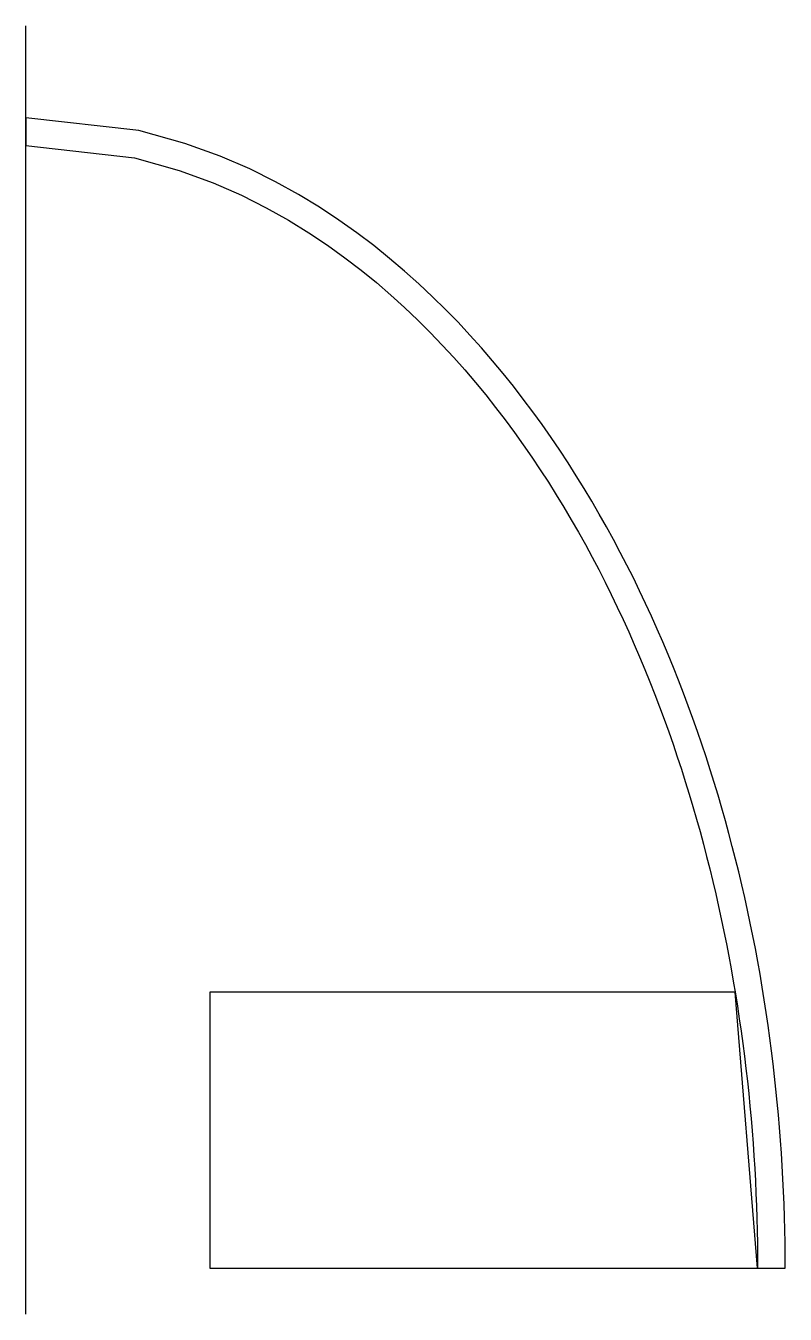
# Model space of a CAD drawing. Header units: millimetres. Extents: x 0 to 33, y -2 to 54.
import ezdxf

# ---------------------------------------------------------------- set-up
doc = ezdxf.new("R2010")
doc.units = ezdxf.units.MM
doc.layers.add('AXIS', color=5, linetype='CONTINUOUS')
doc.layers.add('PROFILE', color=7, linetype='CONTINUOUS')

msp = doc.modelspace()

# ---------------------------------------------------------------- linework, layer by layer
at = {"layer": 'AXIS'}
msp.add_line((0, -2), (0, 54), dxfattribs=at)
at = {"layer": 'PROFILE'}
for points in [[(33, 0), (32.998, 0.5556), (32.9919, 1.1111), (32.9817, 1.6667), (32.9674, 2.2222), (32.949, 2.7778), (32.9266, 3.3333), (32.9, 3.8889), (32.8694, 4.4444), (32.8346, 5), (32.7957, 5.5556), (32.7526, 6.1111), (32.7054, 6.6667), (32.6539, 7.2222), (32.5983, 7.7778), (32.5384, 8.3333), (32.4743, 8.8889), (32.4059, 9.4444), (32.3333, 10), (32.2562, 10.5556), (32.1749, 11.1111), (32.0891, 11.6667), (31.9989, 12.2222), (31.9042, 12.7778), (31.805, 13.3333), (31.7013, 13.8889), (31.593, 14.4444), (31.48, 15), (31.3623, 15.5556), (31.2399, 16.1111), (31.1127, 16.6667), (30.9806, 17.2222), (30.8436, 17.7778), (30.7016, 18.3333), (30.5546, 18.8889), (30.4024, 19.4444), (30.245, 20), (30.0823, 20.5556), (29.9142, 21.1111), (29.7407, 21.6667), (29.5616, 22.2222), (29.3768, 22.7778), (29.1863, 23.3333), (28.9899, 23.8889), (28.7874, 24.4444), (28.5788, 25), (28.364, 25.5556), (28.1427, 26.1111), (27.9149, 26.6667), (27.6803, 27.2222), (27.4388, 27.7778), (27.1903, 28.3333), (26.9344, 28.8889), (26.6711, 29.4444), (26.4, 30), (26.121, 30.5556), (25.8337, 31.1111), (25.538, 31.6667), (25.2335, 32.2222), (24.9198, 32.7778), (24.5967, 33.3333), (24.2638, 33.8889), (23.9206, 34.4444), (23.5667, 35), (23.2016, 35.5556), (22.8248, 36.1111), (22.4357, 36.6667), (22.0336, 37.2222), (21.6178, 37.7778), (21.1875, 38.3333), (20.7418, 38.8889), (20.2797, 39.4444), (19.8, 40), (19.3014, 40.5556), (18.7825, 41.1111), (18.2414, 41.6667), (17.6762, 42.2222), (17.0845, 42.7778), (16.4633, 43.3333), (15.8092, 43.8889), (15.1181, 44.4444), (14.3844, 45), (13.6013, 45.5556), (12.7598, 46.1111), (11.8474, 46.6667), (10.8461, 47.2222), (9.7288, 47.7778), (8.4493, 48.3333), (6.9183, 48.8889), (4.9057, 49.4444), (0, 50), (0, 48.8), (4.7273, 48.2578), (6.6667, 47.7156), (8.142, 47.1733), (9.375, 46.6311), (10.4517, 46.0889), (11.4165, 45.5467), (12.2958, 45.0044), (13.1067, 44.4622), (13.8613, 43.92), (14.5683, 43.3778), (15.2344, 42.8356), (15.8646, 42.2933), (16.4632, 41.7511), (17.0335, 41.2089), (17.5781, 40.6667), (18.0995, 40.1244), (18.5996, 39.5822), (19.08, 39.04), (19.5422, 38.4978), (19.9876, 37.9556), (20.417, 37.4133), (20.8317, 36.8711), (21.2324, 36.3289), (21.6198, 35.7867), (21.9948, 35.2444), (22.3579, 34.7022), (22.7097, 34.16), (23.0508, 33.6178), (23.3815, 33.0756), (23.7023, 32.5333), (24.0137, 31.9911), (24.3159, 31.4489), (24.6094, 30.9067), (24.8943, 30.3644), (25.1711, 29.8222), (25.44, 29.28), (25.7012, 28.7378), (25.955, 28.1956), (26.2015, 27.6533), (26.441, 27.1111), (26.6737, 26.5689), (26.8998, 26.0267), (27.1193, 25.4844), (27.3326, 24.9422), (27.5396, 24.4), (27.7406, 23.8578), (27.9357, 23.3156), (28.125, 22.7733), (28.3086, 22.2311), (28.4866, 21.6889), (28.6592, 21.1467), (28.8265, 20.6044), (28.9884, 20.0622), (29.1452, 19.52), (29.2969, 18.9778), (29.4435, 18.4356), (29.5852, 17.8933), (29.722, 17.3511), (29.8541, 16.8089), (29.9813, 16.2667), (30.1039, 15.7244), (30.2219, 15.1822), (30.3353, 14.64), (30.4441, 14.0978), (30.5485, 13.5556), (30.6485, 13.0133), (30.7441, 12.4711), (30.8353, 11.9289), (30.9222, 11.3867), (31.0049, 10.8444), (31.0833, 10.3022), (31.1575, 9.76), (31.2276, 9.2178), (31.2934, 8.6756), (31.3552, 8.1333), (31.4129, 7.5911), (31.4665, 7.0489), (31.5161, 6.5067), (31.5616, 5.9644), (31.6031, 5.4222), (31.6406, 4.88), (31.6741, 4.3378), (31.7037, 3.7956), (31.7293, 3.2533), (31.7509, 2.7111), (31.7686, 2.1689), (31.7823, 1.6267), (31.7921, 1.0844), (31.798, 0.5422), (31.8, 0)], [(8, 0), (31.8, 0), (30.8236, 12), (8, 12)]]:
    msp.add_lwpolyline(points, close=True, dxfattribs=at)

doc.saveas('drawing.dxf')
